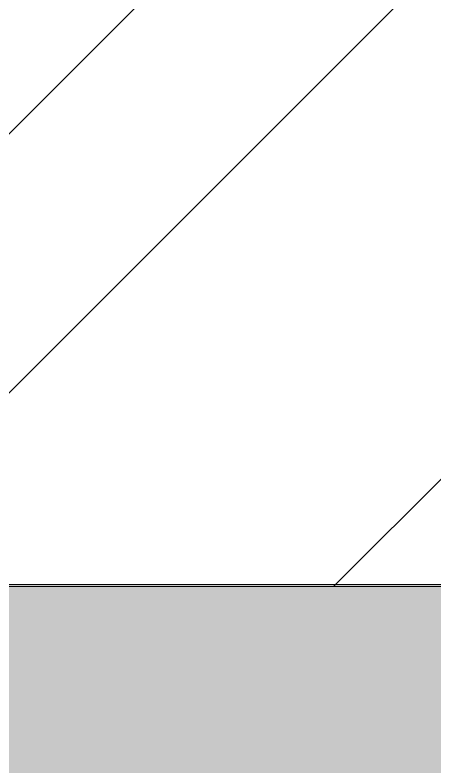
# Model space of a CAD drawing. Header units: millimetres. Extents: x -515342 to 330399, y -224905 to 507333.
# Drawn here: x 143476.9 to 143731.5, y 101427.1 to 101883.1 of the extents above; entities that cross this region are included whole.
import ezdxf

# ---------------------------------------------------------------- set-up
doc = ezdxf.new("R2010")
doc.units = ezdxf.units.MM
for name, color, linetype, lineweight in [('Крыша', 7, 'Continuous', 0), ('Стены внутренние', 7, 'Continuous', 0), ('Стены несущие', 7, 'Continuous', 0)]:
    doc.layers.add(name, color=color, linetype=linetype, lineweight=lineweight)

msp = doc.modelspace()

# ---------------------------------------------------------------- hatches: boundary and pattern name
at = {"layer": 'Крыша'}
h = msp.add_hatch(dxfattribs=at)
h.set_pattern_fill('FP_1', color=256, style=0, pattern_type=2)
h.set_pattern_definition([(45, (136801.12, 95610.5), (-224.5064, 224.5064), []), (45, (137025.63, 95610.5), (-224.5064, 224.5064), [396.875, -79.375, 3.353, -76.022])])
h.paths.add_polyline_path([(137020.5296, 101317.7385), (189585.5296, 101317.7385), (189585.5296, 101537.7385), (137020.5296, 101537.7385), (137020.5296, 101451.7324)])
at = {"layer": 'Стены внутренние'}
h = msp.add_hatch(dxfattribs=at)
h.set_pattern_fill('FP_18', color=256, style=0, pattern_type=2)
h.set_pattern_definition([(45, (136801.12, 95610.5), (-235.732, 235.732), []), (45, (136958.28, 95610.5), (-235.732, 235.732), [])])
h.paths.add_polyline_path([(143735.6994, 101536.4751), (143815.5296, 101536.4751), (143815.5296, 105181.3929), (143435.5296, 105181.3929), (143435.5296, 101536.4751), (143528.5079, 101536.4751)])

# ---------------------------------------------------------------- linework, layer by layer
at = {"layer": 'Крыша'}
msp.add_line((189585.5296, 101537.7385), (137020.5296, 101537.7385), dxfattribs=at)
at = {"layer": 'Стены несущие'}
msp.add_line((143435.5296, 101536.4751), (143815.5296, 101536.4751), dxfattribs=at)

doc.saveas('drawing.dxf')
